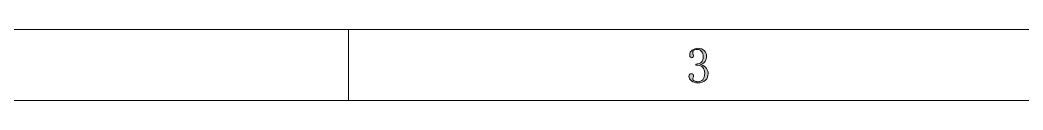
# Model space of a CAD drawing. Header units: millimetres. Extents: x 0 to 297, y 0 to 208.
# Drawn here: x 59.4 to 110.5, y 0.1 to 3.7 of the extents above; entities that cross this region are included whole.
import ezdxf

# ---------------------------------------------------------------- set-up
doc = ezdxf.new("R2010")
doc.units = ezdxf.units.MM

msp = doc.modelspace()

# ---------------------------------------------------------------- hatches: boundary and pattern name
h = msp.add_hatch(color=7)
edge = h.paths.add_edge_path(flags=0)
edge.add_spline(control_points=[(94.437553, 1.475968), (94.437553, 1.341913), (94.3991, 1.226907), (94.303497, 1.130951), (94.207542, 1.035349), (94.073486, 0.996896), (93.900978, 0.996896), (93.785972, 0.996896), (93.670967, 1.035349), (93.594414, 1.092851), (93.498458, 1.169404), (93.460006, 1.245957), (93.460006, 1.322863), (93.460006, 1.360963), (93.479408, 1.399415), (93.498458, 1.437868), (93.517508, 1.456918), (93.555961, 1.475968), (93.575011, 1.475968), (93.613464, 1.475968), (93.651917, 1.456918), (93.670967, 1.418465), (93.690017, 1.399415), (93.690017, 1.380365), (93.690017, 1.360963), (93.690017, 1.322863), (93.690017, 1.28441), (93.670967, 1.26536), (93.651917, 1.245957), (93.651917, 1.207857), (93.651917, 1.188454), (93.651917, 1.150354), (93.670967, 1.111901), (93.728469, 1.092851), (93.785972, 1.073801), (93.843475, 1.054399), (93.900978, 1.054399), (94.015983, 1.054399), (94.111586, 1.092851), (94.169089, 1.150354), (94.226592, 1.226907), (94.265044, 1.341913), (94.265044, 1.495371), (94.265044, 1.610376), (94.226592, 1.705979), (94.169089, 1.782885), (94.111586, 1.859438), (93.977531, 1.89789), (93.805022, 1.89789), (93.805022, 1.89789), (93.805022, 1.955393), (93.805022, 1.955393), (93.939078, 1.955393), (94.035033, 1.993493), (94.092536, 2.050996), (94.150039, 2.127549), (94.188492, 2.204454), (94.188492, 2.33851), (94.188492, 2.434465), (94.169089, 2.511018), (94.111586, 2.587571), (94.073486, 2.664476), (93.977531, 2.702576), (93.881928, 2.702576), (93.824425, 2.702576), (93.785972, 2.683526), (93.728469, 2.664476), (93.670967, 2.645074), (93.651917, 2.606974), (93.651917, 2.549471), (93.651917, 2.491968), (93.651917, 2.453515), (93.670967, 2.434465), (93.690017, 2.434465), (93.690017, 2.415063), (93.690017, 2.396013), (93.690017, 2.35756), (93.690017, 2.33851), (93.670967, 2.31946), (93.651917, 2.281007), (93.632514, 2.281007), (93.613464, 2.281007), (93.575011, 2.281007), (93.555961, 2.281007), (93.536911, 2.300057), (93.517508, 2.31946), (93.498458, 2.35756), (93.498458, 2.415063), (93.498458, 2.511018), (93.536911, 2.606974), (93.632514, 2.664476), (93.709419, 2.721979), (93.805022, 2.760079), (93.920028, 2.760079), (94.054083, 2.760079), (94.169089, 2.721979), (94.245994, 2.626024), (94.322547, 2.549471), (94.361, 2.453515), (94.361, 2.35756), (94.361, 2.261957), (94.341597, 2.166001), (94.284094, 2.089449), (94.245994, 2.031946), (94.169089, 1.974443), (94.054083, 1.93599), (94.207542, 1.878488), (94.303497, 1.820985), (94.361, 1.725382), (94.418503, 1.648476), (94.437553, 1.552874), (94.437553, 1.475968), (94.437553, 1.475968), (94.437553, 1.475968), (94.437553, 1.475968), (94.437553, 1.475968), (94.437553, 1.475968), (94.437553, 1.475968)], knot_values=[0, 0, 0, 0, 1, 1, 1, 2, 2, 2, 3, 3, 3, 4, 4, 4, 5, 5, 5, 6, 6, 6, 7, 7, 7, 8, 8, 8, 9, 9, 9, 10, 10, 10, 11, 11, 11, 12, 12, 12, 13, 13, 13, 14, 14, 14, 15, 15, 15, 16, 16, 16, 17, 17, 17, 18, 18, 18, 19, 19, 19, 20, 20, 20, 21, 21, 21, 22, 22, 22, 23, 23, 23, 24, 24, 24, 25, 25, 25, 26, 26, 26, 27, 27, 27, 28, 28, 28, 29, 29, 29, 30, 30, 30, 31, 31, 31, 32, 32, 32, 33, 33, 33, 34, 34, 34, 35, 35, 35, 36, 36, 36, 37, 37, 37, 38, 38, 38, 39, 39, 39, 39], degree=3, periodic=1)

# ---------------------------------------------------------------- linework, layer by layer
at = {"color": 7, "lineweight": 15}
for points in [[(3.784953, 3.718576), (293.163978, 3.718576)], [(76.134383, 3.718576), (76.134383, 0.115304)], [(0.162631, 0.096254), (296.7863, 0.096254)]]:
    msp.add_lwpolyline(points, dxfattribs=at)
at = {"color": 7, "lineweight": 0}
msp.add_open_spline([(94.437553, 1.475968), (94.437553, 1.341913), (94.3991, 1.226907), (94.303497, 1.130951), (94.207542, 1.035349), (94.073486, 0.996896), (93.900978, 0.996896), (93.785972, 0.996896), (93.670967, 1.035349), (93.594414, 1.092851), (93.498458, 1.169404), (93.460006, 1.245957), (93.460006, 1.322863), (93.460006, 1.360963), (93.479408, 1.399415), (93.498458, 1.437868), (93.517508, 1.456918), (93.555961, 1.475968), (93.575011, 1.475968), (93.613464, 1.475968), (93.651917, 1.456918), (93.670967, 1.418465), (93.690017, 1.399415), (93.690017, 1.380365), (93.690017, 1.360963), (93.690017, 1.322863), (93.690017, 1.28441), (93.670967, 1.26536), (93.651917, 1.245957), (93.651917, 1.207857), (93.651917, 1.188454), (93.651917, 1.150354), (93.670967, 1.111901), (93.728469, 1.092851), (93.785972, 1.073801), (93.843475, 1.054399), (93.900978, 1.054399), (94.015983, 1.054399), (94.111586, 1.092851), (94.169089, 1.150354), (94.226592, 1.226907), (94.265044, 1.341913), (94.265044, 1.495371), (94.265044, 1.610376), (94.226592, 1.705979), (94.169089, 1.782885), (94.111586, 1.859438), (93.977531, 1.89789), (93.805022, 1.89789), (93.805022, 1.89789), (93.805022, 1.955393), (93.805022, 1.955393), (93.939078, 1.955393), (94.035033, 1.993493), (94.092536, 2.050996), (94.150039, 2.127549), (94.188492, 2.204454), (94.188492, 2.33851), (94.188492, 2.434465), (94.169089, 2.511018), (94.111586, 2.587571), (94.073486, 2.664476), (93.977531, 2.702576), (93.881928, 2.702576), (93.824425, 2.702576), (93.785972, 2.683526), (93.728469, 2.664476), (93.670967, 2.645074), (93.651917, 2.606974), (93.651917, 2.549471), (93.651917, 2.491968), (93.651917, 2.453515), (93.670967, 2.434465), (93.690017, 2.434465), (93.690017, 2.415063), (93.690017, 2.396013), (93.690017, 2.35756), (93.690017, 2.33851), (93.670967, 2.31946), (93.651917, 2.281007), (93.632514, 2.281007), (93.613464, 2.281007), (93.575011, 2.281007), (93.555961, 2.281007), (93.536911, 2.300057), (93.517508, 2.31946), (93.498458, 2.35756), (93.498458, 2.415063), (93.498458, 2.511018), (93.536911, 2.606974), (93.632514, 2.664476), (93.709419, 2.721979), (93.805022, 2.760079), (93.920028, 2.760079), (94.054083, 2.760079), (94.169089, 2.721979), (94.245994, 2.626024), (94.322547, 2.549471), (94.361, 2.453515), (94.361, 2.35756), (94.361, 2.261957), (94.341597, 2.166001), (94.284094, 2.089449), (94.245994, 2.031946), (94.169089, 1.974443), (94.054083, 1.93599), (94.207542, 1.878488), (94.303497, 1.820985), (94.361, 1.725382), (94.418503, 1.648476), (94.437553, 1.552874), (94.437553, 1.475968), (94.437553, 1.475968), (94.437553, 1.475968), (94.437553, 1.475968), (94.437553, 1.475968), (94.437553, 1.475968), (94.437553, 1.475968)], degree=3, knots=[0, 0, 0, 0, 1, 1, 1, 2, 2, 2, 3, 3, 3, 4, 4, 4, 5, 5, 5, 6, 6, 6, 7, 7, 7, 8, 8, 8, 9, 9, 9, 10, 10, 10, 11, 11, 11, 12, 12, 12, 13, 13, 13, 14, 14, 14, 15, 15, 15, 16, 16, 16, 17, 17, 17, 18, 18, 18, 19, 19, 19, 20, 20, 20, 21, 21, 21, 22, 22, 22, 23, 23, 23, 24, 24, 24, 25, 25, 25, 26, 26, 26, 27, 27, 27, 28, 28, 28, 29, 29, 29, 30, 30, 30, 31, 31, 31, 32, 32, 32, 33, 33, 33, 34, 34, 34, 35, 35, 35, 36, 36, 36, 37, 37, 37, 38, 38, 38, 39, 39, 39, 39], dxfattribs=at)

doc.saveas('drawing.dxf')
